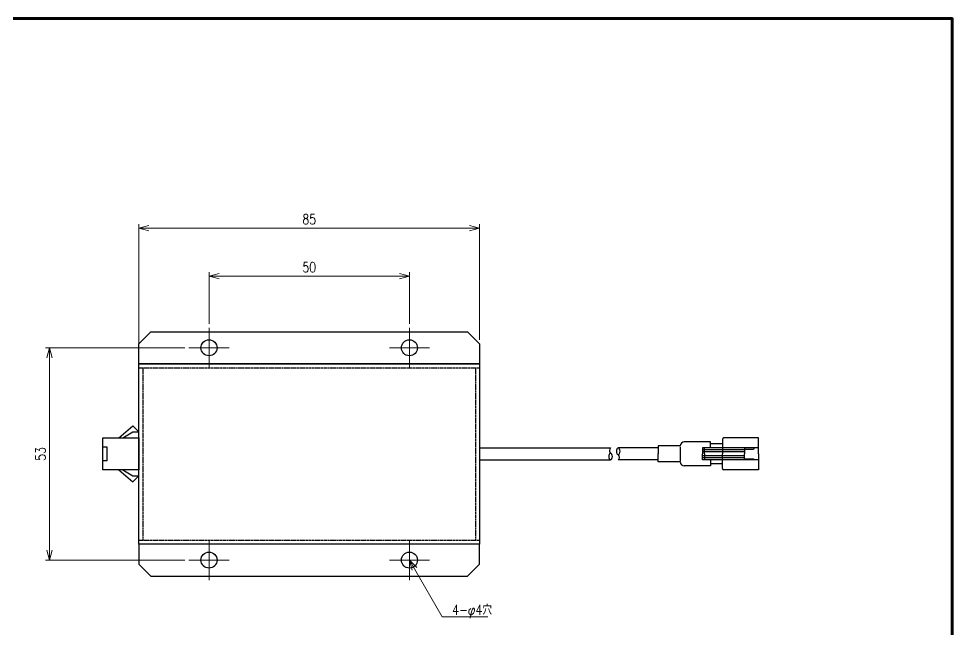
# Model space of a CAD drawing. Header units: millimetres. Extents: x 4 to 387, y 0 to 281.
# Drawn here: x 154.1 to 387, y 128.5 to 281 of the extents above; entities that cross this region are included whole.
import ezdxf
from ezdxf import colors
from ezdxf.entities.mleader import LeaderData, LeaderLine
from ezdxf.math import Vec2, Vec3

# ---------------------------------------------------------------- set-up
doc = ezdxf.new("R2010")
doc.units = ezdxf.units.MM
doc.linetypes.add('HIDDEN', pattern=[0.375, 0.25, -0.125])
doc.layers.get('0').update_dxf_attribs({"lineweight": 30})
doc.layers.get('Defpoints').update_dxf_attribs({"lineweight": 9})
for name, color, linetype, lineweight in [('2KD_寸法１', 7, 'Continuous', 15), ('2KD_寸法１ @ 1', 7, 'Continuous', 15), ('AUX', 7, 'Continuous', 40)]:
    doc.layers.add(name, color=color, linetype=linetype, lineweight=lineweight)
doc.styles.get("Standard").update_dxf_attribs({"font": 'simplex.shx', "width": 0.8, "bigfont": 'extfont.shx'})
doc.dimstyles.new('KD-STD', dxfattribs={"dimscale": 0, "dimtxt": 2.5, "dimasz": 2.5, "dimexe": 1, "dimexo": 1, "dimgap": 1, "dimtad": 1, "dimdsep": 46, "dimtxsty": 'Standard', "dimblk": 'OPEN30', "dimcen": 0, "dimadec": 0, "dimazin": 0, "dimtfac": 1, "dimtmove": 0, "dimatfit": 3, "dimldrblk": 'OPEN30', "dimfxl": 1, "dimtfill": 1, "dimtolj": 1, "dimtzin": 0, "dimlwd": 15, "dimlwe": 15, "dimarcsym": 0})

# ---------------------------------------------------------------- blocks, each defined once
blk = doc.blocks.new('A$C607C66F8')
at = {"layer": '2KD_寸法１'}
for p, q in [((5, 2.640765615e-07), (5, 10.00000026407656)), ((0, 5.000000264076561), (10, 5.000000264076561))]:
    blk.add_line(p, q, dxfattribs=at)
blk = doc.blocks.new('_Open30')
at = {"lineweight": -2}
for p, q in [((-1, 0.26794919), (0, 0)), ((0, 0), (-1, -0.26794919)), ((0, 0), (-1, 0))]:
    blk.add_line(p, q, dxfattribs=at)
blk = doc.blocks.new('*D34')
at = {"layer": '2KD_寸法１', "color": 0, "lineweight": 15}
for p, q in [((184.0396117307354, 199.8339451895506), (184.0396117307354, 229.6672282579179)), ((186.5396117307354, 228.6672282579179), (266.5396117307356, 228.6672282579179)), ((269.0396117307356, 200.8339451895505), (269.0396117307356, 229.6672282579179))]:
    blk.add_line(p, q, dxfattribs=at)
at = {"layer": 'Defpoints', "color": 0}
for p in [(269.0396117307356, 228.6672282579179), (184.0396117307354, 198.8339451895506), (269.0396117307356, 199.8339451895505)]:
    blk.add_point(p, dxfattribs=at)
at = {"layer": '2KD_寸法１', "color": 0, "lineweight": 15, "xscale": 2.5, "yscale": 2.5, "zscale": 2.5, "rotation": 180}
blk.add_blockref('_Open30', (184.0396117307354, 228.6672282579179), dxfattribs=at)
at = {"layer": '2KD_寸法１', "color": 0, "lineweight": 15, "xscale": 2.5, "yscale": 2.5, "zscale": 2.5}
blk.add_blockref('_Open30', (269.0396117307356, 228.6672282579179), dxfattribs=at)
at = {"layer": '2KD_寸法１', "color": 0, "insert": (226.5396117307355, 230.9172282579179), "char_height": 2.5, "attachment_point": 5, "bg_fill": 3, "box_fill_scale": 1.1, "bg_fill_color": 9, "bg_fill_true_color": 13158600, "bg_fill_transparency": 4393578}
blk.add_mtext('\\A1;85', dxfattribs=at)
blk = doc.blocks.new('*D35')
at = {"layer": '2KD_寸法１', "color": 0, "lineweight": 15}
for p, q in [((201.5396117307355, 204.8339451895506), (201.5396117307355, 217.6933490483099)), ((204.0396117307355, 216.6933490483099), (249.0396117307356, 216.6933490483099)), ((251.5396117307356, 204.8339451895506), (251.5396117307356, 217.6933490483099))]:
    blk.add_line(p, q, dxfattribs=at)
at = {"layer": 'Defpoints', "color": 0}
for p in [(251.5396117307356, 216.6933490483099), (201.5396117307355, 203.8339451895506), (251.5396117307356, 203.8339451895506)]:
    blk.add_point(p, dxfattribs=at)
at = {"layer": '2KD_寸法１', "color": 0, "lineweight": 15, "xscale": 2.5, "yscale": 2.5, "zscale": 2.5, "rotation": 180}
blk.add_blockref('_Open30', (201.5396117307355, 216.6933490483099), dxfattribs=at)
at = {"layer": '2KD_寸法１', "color": 0, "lineweight": 15, "xscale": 2.5, "yscale": 2.5, "zscale": 2.5}
blk.add_blockref('_Open30', (251.5396117307356, 216.6933490483099), dxfattribs=at)
at = {"layer": '2KD_寸法１', "color": 0, "insert": (226.5396117307356, 218.9433490483099), "char_height": 2.5, "attachment_point": 5, "bg_fill": 3, "box_fill_scale": 1.1, "bg_fill_color": 9, "bg_fill_true_color": 13158600, "bg_fill_transparency": 4393634}
blk.add_mtext('\\A1;50', dxfattribs=at)
blk = doc.blocks.new('*D36')
at = {"layer": '2KD_寸法１', "color": 0, "lineweight": 15}
for p, q in [((195.5396117307354, 198.8339451895506), (160.7731590833547, 198.8339451895506)), ((161.7731590833547, 148.3339451895505), (161.7731590833547, 196.3339451895506)), ((195.5396117307354, 145.8339451895505), (160.7731590833547, 145.8339451895505))]:
    blk.add_line(p, q, dxfattribs=at)
at = {"layer": 'Defpoints', "color": 0}
for p in [(161.7731590833547, 198.8339451895506), (196.5396117307354, 198.8339451895506), (196.5396117307354, 145.8339451895505)]:
    blk.add_point(p, dxfattribs=at)
at = {"layer": '2KD_寸法１', "color": 0, "lineweight": 15, "xscale": 2.5, "yscale": 2.5, "zscale": 2.5}
for p, rotation in [((161.7731590833547, 198.8339451895506), 90), ((161.7731590833547, 145.8339451895505), 270)]:
    blk.add_blockref('_Open30', p, dxfattribs=dict(at, rotation=rotation))
at = {"layer": '2KD_寸法１', "color": 0, "insert": (159.5231590833547, 172.3339451895506), "char_height": 2.5, "attachment_point": 5, "rotation": 90, "bg_fill": 3, "box_fill_scale": 1.1, "bg_fill_color": 9, "bg_fill_true_color": 13158600, "bg_fill_transparency": 4393602}
blk.add_mtext('\\A1;53', dxfattribs=at)
blk = doc.blocks.new('A$C75455C92')
for p, q in [((0, 0), (3.5, 3)), ((3.5, 3), (5, 1.5)), ((1, 0), (3.5, 1.5)), ((3.5, 1.5), (5, 1.5))]:
    blk.add_line(p, q)
blk = doc.blocks.new('A$C75CD4356')
at = {"linetype": 'HIDDEN', "ltscale": 0.5}
for p, q in [((9.000000000000027, 21.50000000000009), (94, 21.50000000000009)), ((10.00000000000003, 21.50000000000009), (10.00000000000005, -21.49999999999991)), ((93, 21.50000000000009), (93, -21.49999999999991)), ((9.000000000000027, -21.49999999999991), (94, -21.49999999999991))]:
    blk.add_line(p, q, dxfattribs=at)
for p, q in [((0, -4), (0, 4)), ((0, 4), (9, 4)), ((9, 4), (9, -4)), ((151.5919224551559, 3), (145.0919224551559, 3)), ((151.5919224551559, 1.5), (151.5919224551559, 3)), ((154.5919224551559, 2.5), (151.5919224551559, 2.5)), ((154.5919224551559, 3.600000000000021), (154.5919224551559, 0)), ((163.5919224551559, 4), (154.9919224551559, 4)), ((163.5919224551559, 0), (163.5919224551559, 4)), ((0, 0), (0, 1.75)), ((0, 1.75), (1, 1.75)), ((1, 1.75), (1, -1.75)), ((94.00000000000011, 1.5), (126.6807458626917, 1.5)), ((138.5919224551559, 1.5), (128.591922455156, 1.5)), ((144.0919224551559, 2), (138.5919224551559, 2)), ((138.5919224551559, 2), (138.5919224551559, 0)), ((138.5919224551559, -2), (138.5919224551559, 0)), ((144.0919224551559, 2), (144.0919224551559, 2)), ((144.0919224551559, 1.799999999999954), (144.0919224551559, -1.799999999999954)), ((163.5919224551559, 1.5), (149.5919224551559, 1.5)), ((149.5919224551559, 1.5), (149.5919224551559, 0)), ((160.0919224551559, 1), (149.5919224551559, 1)), ((160.0919224551559, 0.5), (149.5919224551559, 0.5)), ((149.5919224551559, -1.5), (149.5919224551559, 0)), ((150.0919224551559, 0), (150.0919224551559, 1.5)), ((150.0919224551559, 0), (150.0919224551559, -1.5)), ((154.5919224551559, -3.600000000000021), (154.5919224551559, 0)), ((160.0919224551559, 1.5), (160.0919224551559, 0)), ((160.0919224551559, 1.200000000000044), (162.2919224551559, 1.200000000000044)), ((160.0919224551559, -1.5), (160.0919224551559, 0)), ((162.2919224551559, 1.200000000000044), (162.4919224551559, 1.299999999999954)), ((162.4919224551559, 1.299999999999954), (162.4919224551559, 1.5)), ((163.5919224551559, 0), (163.5919224551559, -4)), ((1, -1.75), (0, -1.75)), ((94.00000000000011, -1.5), (126.6807458626917, -1.5)), ((138.5919224551559, -1.5), (128.591922455156, -1.5)), ((144.0919224551559, -2), (138.5919224551559, -2)), ((144.0919224551559, -2), (144.0919224551559, -2)), ((160.0919224551559, -0.5), (149.5919224551559, -0.5)), ((160.0919224551559, -1), (149.5919224551559, -1)), ((163.5919224551559, -1.5), (149.5919224551559, -1.5)), ((151.5919224551559, -1.5), (151.5919224551559, -3)), ((160.0919224551559, -1.200000000000044), (162.2919224551559, -1.200000000000044)), ((162.2919224551559, -1.200000000000044), (162.4919224551559, -1.299999999999954)), ((162.4919224551559, -1.299999999999954), (162.4919224551559, -1.5)), ((9, -4), (0, -4)), ((151.5919224551559, -3), (145.0919224551559, -3)), ((154.5919224551559, -2.5), (151.5919224551559, -2.5)), ((163.5919224551559, -4), (154.9919224551559, -4))]:
    blk.add_line(p, q)
at = {"ltscale": 0.5}
for points in [[(12.00000000000003, 30.5000000000001), (91, 30.5000000000001), (94, 27.50000000000009), (94, 22.50000000000007), (9.000000000000027, 22.50000000000007), (9.000000000000027, 27.50000000000009)], [(9.000000000000027, 22.50000000000007), (94, 22.50000000000007), (94, -22.49999999999992), (9.000000000000027, -22.49999999999992)], [(12.00000000000003, -30.49999999999993), (91, -30.49999999999993), (94, -27.49999999999993), (94, -22.49999999999992), (9.000000000000027, -22.49999999999992), (9.000000000000027, -27.49999999999993)]]:
    blk.add_lwpolyline(points, close=True, dxfattribs=at)
for centre in [(26.50000000000003, 26.50000000000009), (76.50000000000003, 26.50000000000009), (26.50000000000003, -26.49999999999991), (76.50000000000003, -26.49999999999991)]:
    blk.add_circle(centre, 2, dxfattribs=at)
for centre, radius, start, end in [((145.0919224551559, 2), 1, 90, 180), ((154.9919224551559, 3.600000000000021), 0.4, 90, 180), ((127.3267241349673, 0.8220530582111678), 0.9364293802166507, 133.6167542197223, 223.3179846230783), ((127.9459441828803, -0.8220530582111678), 0.9364293802166507, 313.6167542197223, 43.31798462307835), ((145.0919224551559, -2), 1, 180, 270), ((154.9919224551559, -3.600000000000021), 0.4, 180, 270)]:
    blk.add_arc(centre, radius, start, end)
for centre, major_axis in [((126.6807458626917, -0.658632872920407), (-3e-16, -0.8419381685797853)), ((128.591922455156, 0.658632872920407), (2e-16, 0.8419381685797853))]:
    blk.add_ellipse(centre, major_axis=major_axis, ratio=0.4488764421126044, start_param=-3.141592653589792, end_param=3.141592653589792)
blk.add_blockref('A$C75455C92', (4, 4))
at = {"xscale": -1, "rotation": 180}
blk.add_blockref('A$C75455C92', (4, -4), dxfattribs=at)

msp = doc.modelspace()

# ---------------------------------------------------------------- linework, layer by layer
at = {"layer": 'AUX', "lineweight": 70}
msp.add_lwpolyline([(3.999999758280865, 4.000000249163575), (386.9999997582809, 4.000000249163575), (386.9999997582809, 281.0000002491635), (3.999999758280865, 281.0000002491635)], close=True, dxfattribs=at)

# ---------------------------------------------------------------- block references
at = {"layer": '2KD_寸法１'}
for p in [(196.5396117307354, 193.833944925474), (246.5396117307356, 193.833944925474), (196.5396117307354, 140.833944925474), (246.5396117307356, 140.833944925474)]:
    msp.add_blockref('A$C607C66F8', p, dxfattribs=at)

# ---------------------------------------------------------------- leaders
at = {"layer": '2KD_寸法１ @ 1'}
ml = msp.add_multileader_mtext('Standard', dxfattribs=at)
ml.set_content('4-φ4穴', color=256)
ml.set_leader_properties(lineweight=15)
ml.set_arrow_properties(name='OPEN30')
ml.build(insert=Vec2(0, 0))
ml.multileader.update_dxf_attribs({"text_left_attachment_type": 6, "text_right_attachment_type": 6, "dogleg_length": 1.5, "arrow_head_size": 2.5})
ctx = ml.context
ctx.base_point, ctx.char_height, ctx.arrow_head_size, ctx.landing_gap_size, ctx.plane_origin = Vec3(261.2070027124801, 131.6876090438891), 2.5, 2.5, 1, Vec3(251.5396117307356, 145.8339451895505)
ctx.left_attachment, ctx.right_attachment = 6, 6
notes = []
notes.append((ctx, [(0, (1, 1, 0), (259.7070027124801, 131.6876090438891), (1, 0), 1.5, [(0, [(251.5396117307356, 145.8339451895505)], 0, [])])]))
ctx.mtext.insert, ctx.mtext.flow_direction = Vec3(262.2070027124801, 134.6876090438891), 5
for ctx, leaders in notes:
    for number, flags, end, landing, length, lines in leaders:
        leader = LeaderData()
        leader.index, (leader.has_last_leader_line, leader.has_dogleg_vector, leader.attachment_direction) = number, flags
        leader.last_leader_point, leader.dogleg_vector, leader.dogleg_length = Vec3(end), Vec3(landing), length
        for number, points, colour, breaks in lines:
            line = LeaderLine()
            line.index, line.vertices, line.color, line.breaks = number, Vec3.list(points), colors.encode_raw_color(colour), breaks
            leader.lines.append(line)
        ctx.leaders.append(leader)

# ---------------------------------------------------------------- next in the draw order: dimensions: what is measured, and where the dimension line sits
dim = msp.add_linear_dim(base=(269.0396117307356, 228.6672282579179), p1=(184.0396117307354, 198.8339451895506), p2=(269.0396117307356, 199.8339451895505), dimstyle='KD-STD', override={"dimscale": 1, "dimtix": 0, "dimtofl": 1, "dimtmove": 0, "dimatfit": 3}, dxfattribs=at)
dim.commit()
dim.dimension.update_dxf_attribs({"geometry": '*D34', "text_midpoint": (226.5396117307355, 230.9172282579179)})

# ---------------------------------------------------------------- next in the draw order: dimensions: what is measured, and where the dimension line sits
dim = msp.add_linear_dim(base=(251.5396117307356, 216.6933490483099), p1=(201.5396117307355, 203.8339451895506), p2=(251.5396117307356, 203.8339451895506), dimstyle='KD-STD', override={"dimscale": 1, "dimtix": 0, "dimtofl": 1, "dimtmove": 1, "dimatfit": 3}, dxfattribs=at)
dim.commit()
dim.dimension.update_dxf_attribs({"geometry": '*D35', "text_midpoint": (226.5396117307356, 218.9433490483099)})
dim = msp.add_linear_dim(base=(161.7731590833547, 198.8339451895506), p1=(196.5396117307354, 145.8339451895505), p2=(196.5396117307354, 198.8339451895506), angle=90, dimstyle='KD-STD', override={"dimscale": 1, "dimtix": 0, "dimtofl": 1, "dimtmove": 0, "dimatfit": 3}, dxfattribs=at)
dim.commit()
dim.dimension.update_dxf_attribs({"geometry": '*D36', "text_midpoint": (159.5231590833547, 172.3339451895506)})

# ---------------------------------------------------------------- next in the draw order: block references
msp.add_blockref('A$C75CD4356', (175.0396117307355, 172.3339451895505))

doc.saveas('drawing.dxf')
